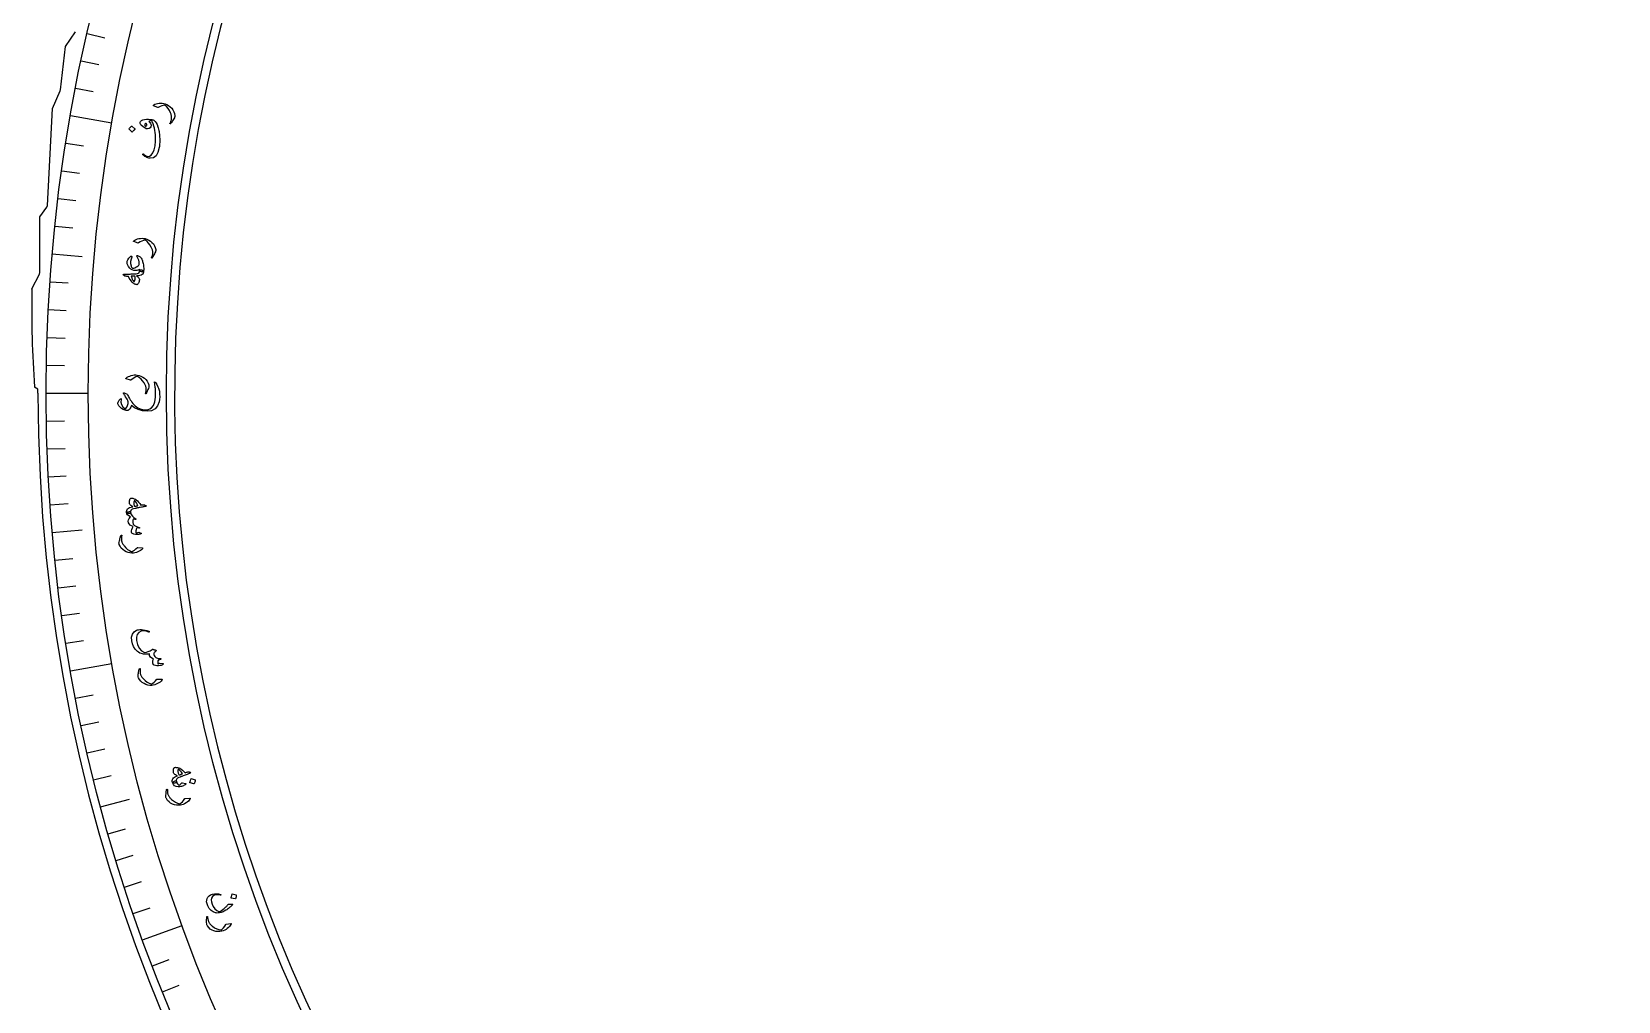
# Model space of a CAD drawing. Header units: millimetres. Extents: x -81 to 81, y -80 to 113.
# Drawn here: x -80.8 to -1.4, y -30.5 to 18.1 of the extents above; entities that cross this region are included whole.
import ezdxf

# ---------------------------------------------------------------- set-up
doc = ezdxf.new("R2010")
doc.units = ezdxf.units.MM
for name, color, linetype in [('CUT_INNER', 6, 'Continuous'), ('CUT_OUTER', 1, 'Continuous'), ('ENGRAVE', 7, 'Continuous'), ('ENGRAVE_FINE', 8, 'Continuous'), ('TEXT', 5, 'Continuous')]:
    doc.layers.add(name, color=color, linetype=linetype)

msp = doc.modelspace()

# ---------------------------------------------------------------- linework, layer by layer
at = {"layer": 'CUT_INNER'}
msp.add_arc((0, -0.0002), 73.6574, 92.270063, 344.882979, dxfattribs=at)
at = {"layer": 'CUT_OUTER'}
for points in [[(-79.3745, 15.1925), (-79.1182, 17.3644), (-79.1177, 17.3678), (-79.1159, 17.3708), (-78.6213, 18.1127)], [(-80.0202, 9.4005), (-79.7644, 14.2629), (-79.7641, 14.2662), (-79.7629, 14.2692), (-79.3855, 15.1511)], [(-80.4106, 6.0303), (-80.4106, 8.8346), (-80.4105, 8.838), (-80.4086, 8.8409), (-80.0501, 9.3184)], [(-80.7985, 5.2196), (-80.797, 5.2229), (-80.4265, 5.9631)], [(-80.5, 0), (-80.4994, 0.1953), (-80.6661, 0.3063), (-80.6689, 0.3084)]]:
    msp.add_lwpolyline(points, dxfattribs=at)
for centre, radius, start, end in [((-79.5235, 15.2101), 0.15, 336.832177, 353.270674), ((-80.17, 9.4084), 0.15, 323.101554, 356.988198), ((-80.5606, 6.0303), 0.15, 333.411155, 0), ((-29.4875, 4.1162), 51.3229, 178.76814, 184.254878), ((0, 0), 80.5, 180, 0)]:
    msp.add_arc(centre, radius, start, end, dxfattribs=at)
at = {"layer": 'ENGRAVE'}
for points in [[(-78.8727, 13.9074), (-76.7972, 13.5414)], [(-79.7847, 6.9803), (-78.2851, 6.8491)], [(-80.0894, 0), (-77.982, 0)], [(-79.7847, -6.9803), (-78.2851, -6.8491)], [(-78.8727, -13.9074), (-76.7972, -13.5414)], [(-77.3605, -20.7287), (-75.9064, -20.3391)], [(-75.2595, -27.3922), (-73.2791, -26.6714)]]:
    msp.add_lwpolyline(points, dxfattribs=at)
for radius in [80.0894, 77.982, 74.068]:
    msp.add_circle((0, 0), radius, dxfattribs=at)
at = {"layer": 'ENGRAVE_FINE'}
for points in [[(-78.0368, 18.0162), (-77.1567, 17.813)], [(-78.3393, 16.6515), (-77.4558, 16.4637)], [(-78.618, 15.2818), (-77.7314, 15.1094)], [(-79.1034, 12.5288), (-78.2113, 12.3875)], [(-79.31, 11.1463), (-78.4156, 11.0206)], [(-79.4925, 9.7604), (-78.596, 9.6504)], [(-79.6507, 8.3716), (-78.7524, 8.2772)], [(-79.8944, 5.5868), (-78.9933, 5.5238)], [(-79.9797, 4.1916), (-79.0777, 4.1443)], [(-80.0407, 2.7951), (-79.138, 2.7636)], [(-80.0773, 1.3978), (-79.1742, 1.382)], [(-80.0773, -1.3978), (-79.1742, -1.382)], [(-80.0407, -2.7951), (-79.138, -2.7636)], [(-79.9797, -4.1916), (-79.0777, -4.1443)], [(-79.8944, -5.5868), (-78.9933, -5.5238)], [(-79.6507, -8.3716), (-78.7524, -8.2772)], [(-79.4925, -9.7604), (-78.596, -9.6504)], [(-79.31, -11.1463), (-78.4156, -11.0206)], [(-79.1034, -12.5288), (-78.2113, -12.3875)], [(-78.618, -15.2818), (-77.7314, -15.1094)], [(-78.3393, -16.6515), (-77.4558, -16.4637)], [(-78.0368, -18.0162), (-77.1567, -17.813)], [(-77.7105, -19.3754), (-76.8341, -19.1569)], [(-76.9869, -22.0756), (-76.1187, -21.8267)], [(-76.5899, -23.4159), (-75.7262, -23.1518)], [(-76.1696, -24.749), (-75.3106, -24.4699)], [(-75.7261, -26.0746), (-74.8721, -25.7805)], [(-74.7699, -28.7015), (-73.9267, -28.3778)], [(-74.2576, -30.002), (-73.4202, -29.6637)]]:
    msp.add_lwpolyline(points, dxfattribs=at)
at = {"layer": 'TEXT'}
for points in [[(-74.7075, 14.4062), (-74.7113, 14.4083), (-74.7142, 14.4104), (-74.7162, 14.4126), (-74.7173, 14.415), (-74.7166, 14.4214), (-74.7124, 14.4284), (-74.7046, 14.4363), (-74.6932, 14.4449), (-74.6374, 14.476), (-74.5752, 14.5001), (-74.5067, 14.5172), (-74.4318, 14.5272), (-74.3525, 14.5309), (-74.2757, 14.5277), (-74.2014, 14.5174), (-74.1297, 14.5002), (-74.0382, 14.4621), (-73.953, 14.4121), (-73.8741, 14.3504), (-73.8015, 14.277), (-73.7389, 14.1939), (-73.6921, 14.1039), (-73.6612, 14.0068), (-73.6461, 13.9026), (-73.6454, 13.8753), (-73.6488, 13.8488), (-73.6564, 13.8231), (-73.6681, 13.7981), (-73.7008, 13.7416), (-73.7308, 13.6907), (-73.7581, 13.6454), (-73.7829, 13.6056), (-73.805, 13.5715), (-73.8244, 13.5433), (-73.8411, 13.521), (-73.8552, 13.5045), (-73.8592, 13.5013), (-73.8631, 13.4992), (-73.8667, 13.4981), (-73.8701, 13.4982), (-73.8743, 13.4994), (-73.8781, 13.5013), (-73.8815, 13.5041), (-73.8844, 13.5076), (-73.8864, 13.5118), (-73.8868, 13.5165), (-73.8857, 13.5218), (-73.883, 13.5277), (-73.866, 13.5634), (-73.851, 13.5977), (-73.8381, 13.6308), (-73.8273, 13.6625), (-73.8185, 13.6931), (-73.8118, 13.723), (-73.807, 13.7522), (-73.8042, 13.7805), (-73.8035, 13.8092), (-73.805, 13.8393), (-73.8086, 13.8708), (-73.8143, 13.9037), (-73.8224, 13.9381), (-73.8329, 13.9739), (-73.8458, 14.0111), (-73.8611, 14.0499), (-73.9131, 14.1605), (-73.9736, 14.2585), (-74.0429, 14.3437), (-74.1208, 14.4163), (-74.1273, 14.4213), (-74.1352, 14.4248), (-74.1445, 14.4269), (-74.1553, 14.4276), (-74.2218, 14.4165), (-74.2978, 14.3935), (-74.3832, 14.3586), (-74.4781, 14.3116), (-74.4839, 14.3098), (-74.4889, 14.3091), (-74.4932, 14.3093), (-74.4967, 14.3106)], [(-75.385, 13.5347), (-75.3802, 13.5799), (-75.3552, 13.6211), (-75.31, 13.6584), (-75.2446, 13.6917), (-75.1627, 13.7169), (-75.0682, 13.7303), (-74.9609, 13.7318), (-74.8409, 13.7215), (-74.7979, 13.7149), (-74.7587, 13.7047), (-74.7233, 13.6909), (-74.6917, 13.6735), (-74.6319, 13.6216), (-74.5785, 13.551), (-74.5316, 13.4617), (-74.4911, 13.3537), (-74.474, 13.2938), (-74.4587, 13.2325), (-74.4452, 13.1696), (-74.4335, 13.1053), (-74.4236, 13.0393), (-74.4155, 12.9715), (-74.4093, 12.902), (-74.4048, 12.8307), (-74.402, 12.7594), (-74.4007, 12.6899), (-74.4008, 12.6223), (-74.4025, 12.5565), (-74.4058, 12.4924), (-74.4109, 12.4299), (-74.4178, 12.369), (-74.4266, 12.3097), (-74.4871, 12.0662), (-74.5812, 11.8952), (-74.7093, 11.7964), (-74.8717, 11.7701), (-74.9078, 11.7743), (-74.9483, 11.7828), (-74.9933, 11.7957), (-75.0427, 11.813), (-75.0962, 11.837), (-75.1471, 11.8666), (-75.1953, 11.9018), (-75.241, 11.9426), (-75.2461, 11.9484), (-75.2493, 11.9548), (-75.2508, 11.9618), (-75.2505, 11.9693), (-75.2483, 11.9763), (-75.2445, 11.9815), (-75.239, 11.9851), (-75.2317, 11.9869), (-75.224, 11.9871), (-75.2171, 11.9857), (-75.211, 11.9828), (-75.2057, 11.9782), (-75.0972, 11.8992), (-74.9994, 11.8632), (-74.9126, 11.87), (-74.8366, 11.9194), (-74.7463, 12.0405), (-74.6786, 12.1995), (-74.6333, 12.3964), (-74.6102, 12.6314), (-74.6075, 12.7358), (-74.6097, 12.8412), (-74.6168, 12.9477), (-74.6286, 13.0552), (-74.6453, 13.1636), (-74.6668, 13.2729), (-74.6932, 13.383), (-74.7244, 13.4939), (-74.7457, 13.5539), (-74.7719, 13.6011), (-74.803, 13.6354), (-74.839, 13.6569), (-74.867, 13.6539), (-74.8936, 13.6462), (-74.9187, 13.6335), (-74.9425, 13.616), (-74.9439, 13.6137), (-74.943, 13.6104), (-74.9396, 13.606), (-74.9339, 13.6007), (-74.8884, 13.5594), (-74.8564, 13.5166), (-74.8378, 13.4723), (-74.8326, 13.4264), (-74.8458, 13.3465), (-74.88, 13.2893), (-74.9353, 13.2547), (-75.0117, 13.2427), (-75.0752, 13.2543), (-75.1492, 13.2893), (-75.2336, 13.3479), (-75.3283, 13.43), (-75.3509, 13.4546), (-75.3679, 13.4803), (-75.3793, 13.507), (-75.385, 13.5347)], [(-75.0682, 13.5031), (-75.0767, 13.5131), (-75.0862, 13.5173), (-75.0968, 13.5156), (-75.1085, 13.5081), (-75.1394, 13.4745), (-75.1512, 13.4421), (-75.1439, 13.4109), (-75.1175, 13.3809), (-75.1087, 13.376), (-75.1005, 13.3738), (-75.0929, 13.3744), (-75.0861, 13.3776), (-75.0608, 13.4053), (-75.0495, 13.4354), (-75.0519, 13.468), (-75.0682, 13.5031)], [(-75.9297, 13.2213), (-75.932, 13.2246), (-75.933, 13.2288), (-75.9327, 13.234), (-75.931, 13.2401), (-75.9059, 13.2808), (-75.8773, 13.3183), (-75.8453, 13.3525), (-75.8099, 13.3836), (-75.8048, 13.3863), (-75.8001, 13.3871), (-75.7957, 13.3858), (-75.7917, 13.3827), (-75.6418, 13.2474), (-75.6384, 13.2428), (-75.6383, 13.2376), (-75.6415, 13.2318), (-75.6479, 13.2254), (-75.6534, 13.2198), (-75.6618, 13.211), (-75.6731, 13.199), (-75.6872, 13.1837), (-75.7042, 13.1648), (-75.7241, 13.1421), (-75.747, 13.1155), (-75.7728, 13.0851), (-75.7769, 13.0812), (-75.7807, 13.0795), (-75.784, 13.0801), (-75.7869, 13.0829)], [(-75.7033, 7.5999), (-75.7073, 7.6016), (-75.7103, 7.6034), (-75.7125, 7.6055), (-75.7139, 7.6078), (-75.7138, 7.6141), (-75.7102, 7.6216), (-75.7031, 7.6301), (-75.6925, 7.6397), (-75.6398, 7.6757), (-75.5801, 7.7053), (-75.5134, 7.7285), (-75.4396, 7.7453), (-75.361, 7.7562), (-75.2842, 7.7598), (-75.2093, 7.7563), (-75.1363, 7.7457), (-75.0418, 7.716), (-74.9524, 7.6739), (-74.8683, 7.6196), (-74.7894, 7.553), (-74.7195, 7.4759), (-74.6648, 7.3905), (-74.6252, 7.2966), (-74.6008, 7.1942), (-74.5976, 7.1671), (-74.5986, 7.1404), (-74.6038, 7.1141), (-74.6132, 7.0881), (-74.6407, 7.029), (-74.6659, 6.9755), (-74.6891, 6.9279), (-74.7101, 6.886), (-74.7291, 6.8501), (-74.7459, 6.8203), (-74.7605, 6.7965), (-74.7731, 6.7788), (-74.7768, 6.7753), (-74.7804, 6.7728), (-74.7839, 6.7714), (-74.7873, 6.7712), (-74.7916, 6.772), (-74.7956, 6.7736), (-74.7992, 6.776), (-74.8024, 6.7793), (-74.8047, 6.7833), (-74.8056, 6.7879), (-74.805, 6.7933), (-74.8029, 6.7994), (-74.7891, 6.8365), (-74.7773, 6.8721), (-74.7674, 6.9061), (-74.7595, 6.9387), (-74.7536, 6.97), (-74.7495, 7.0004), (-74.7474, 7.0298), (-74.7472, 7.0584), (-74.7491, 7.087), (-74.7533, 7.1168), (-74.7597, 7.1479), (-74.7684, 7.1801), (-74.7795, 7.2136), (-74.7932, 7.2483), (-74.8094, 7.2843), (-74.8282, 7.3215), (-74.8899, 7.4269), (-74.9591, 7.519), (-75.0357, 7.5977), (-75.1199, 7.6629), (-75.1268, 7.6673), (-75.135, 7.6701), (-75.1445, 7.6714), (-75.1553, 7.6711), (-75.2205, 7.654), (-75.2941, 7.6243), (-75.3761, 7.5817), (-75.4663, 7.5264), (-75.4719, 7.5241), (-75.4768, 7.5229), (-75.4811, 7.5227), (-75.4847, 7.5237)], [(-75.5077, 6.9042), (-75.3787, 6.8315), (-75.3661, 6.8226), (-75.3559, 6.8142), (-75.3483, 6.8063), (-75.3432, 6.799), (-75.3224, 6.762), (-75.3034, 6.7227), (-75.2861, 6.6811), (-75.2706, 6.6371), (-75.2565, 6.5908), (-75.2436, 6.5425), (-75.2318, 6.492), (-75.2211, 6.4393), (-75.2057, 6.3414), (-75.1982, 6.2553), (-75.1987, 6.1812), (-75.2072, 6.119), (-75.2201, 6.0961), (-75.2429, 6.0821), (-75.2758, 6.077), (-75.3187, 6.0809), (-75.357, 6.0897), (-75.3849, 6.1003), (-75.4025, 6.1125), (-75.4099, 6.1265), (-75.4097, 6.1288), (-75.4095, 6.131), (-75.4093, 6.1332), (-75.4091, 6.1355), (-75.4061, 6.152), (-75.4042, 6.1683), (-75.4035, 6.1844), (-75.4038, 6.2004), (-75.4463, 6.1765), (-75.4925, 6.1592), (-75.5424, 6.1483), (-75.5959, 6.1439), (-75.6907, 6.1503), (-75.7737, 6.1736), (-75.8448, 6.2138), (-75.904, 6.271), (-75.9578, 6.3428), (-75.9979, 6.4121), (-76.0243, 6.479), (-76.037, 6.5433), (-76.031, 6.6109), (-75.9992, 6.6854), (-75.9416, 6.7667), (-75.8581, 6.8545), (-75.8455, 6.8642), (-75.8326, 6.8681), (-75.8193, 6.8663), (-75.8057, 6.8589), (-75.7956, 6.849), (-75.7907, 6.8377), (-75.791, 6.8248), (-75.7965, 6.8104), (-75.8365, 6.7073), (-75.8568, 6.602), (-75.8573, 6.4948), (-75.838, 6.3856), (-75.8237, 6.3418), (-75.8067, 6.3077), (-75.7868, 6.2832), (-75.7642, 6.2685), (-75.7344, 6.2629), (-75.6953, 6.2684), (-75.6468, 6.285), (-75.5888, 6.3127), (-75.5297, 6.3472), (-75.4848, 6.3807), (-75.4541, 6.413), (-75.4376, 6.4443), (-75.4245, 6.5144), (-75.4265, 6.586), (-75.4435, 6.6592), (-75.4756, 6.7342), (-75.5146, 6.8032), (-75.5329, 6.8387), (-75.5428, 6.8667), (-75.5443, 6.8872), (-75.5375, 6.9001), (-75.5301, 6.905), (-75.5227, 6.9072), (-75.5152, 6.907), (-75.5077, 6.9042)], [(-76.2144, 5.9211), (-76.2274, 5.9354), (-76.2283, 5.946), (-76.217, 5.9528), (-76.1936, 5.9558), (-76.1796, 5.9563), (-76.1602, 5.9572), (-76.1354, 5.9585), (-76.1052, 5.9603), (-76.0694, 5.9623), (-76.0276, 5.9644), (-75.9798, 5.9666), (-75.9261, 5.9689), (-75.8734, 5.9712), (-75.8261, 5.9732), (-75.7844, 5.975), (-75.7483, 5.9764), (-75.7178, 5.9776), (-75.693, 5.9786), (-75.6741, 5.9793), (-75.6611, 5.9797), (-75.5784, 5.9848), (-75.5135, 5.9962), (-75.4665, 6.0142), (-75.4373, 6.0386), (-75.4253, 6.0565), (-75.4166, 6.0786), (-75.4112, 6.1049), (-75.4091, 6.1355), (-75.4047, 6.1533), (-75.3948, 6.1664), (-75.3793, 6.1748), (-75.3582, 6.1786), (-75.3332, 6.1785), (-75.3082, 6.1756), (-75.2831, 6.1699), (-75.2579, 6.1614), (-75.2367, 6.1514), (-75.2212, 6.141), (-75.2114, 6.1302), (-75.2072, 6.119), (-75.2125, 6.0606), (-75.2272, 6.0111), (-75.2513, 5.9705), (-75.2849, 5.9388), (-75.3325, 5.9135), (-75.3939, 5.8945), (-75.4693, 5.8815), (-75.5586, 5.8746), (-75.5074, 5.8388), (-75.4676, 5.8033), (-75.4394, 5.7682), (-75.4227, 5.7335), (-75.4179, 5.706), (-75.4176, 5.674), (-75.4219, 5.6376), (-75.4307, 5.5968), (-75.4438, 5.554), (-75.4579, 5.5183), (-75.4733, 5.4898), (-75.4898, 5.4683), (-75.5095, 5.4514), (-75.5296, 5.4408), (-75.5501, 5.4363), (-75.571, 5.4381), (-75.5967, 5.4452), (-75.625, 5.4561), (-75.6558, 5.4709), (-75.6892, 5.4895), (-75.7225, 5.51), (-75.749, 5.5278), (-75.7687, 5.5428), (-75.7815, 5.555), (-75.8324, 5.6215), (-75.8796, 5.6935), (-75.9228, 5.7709), (-75.9622, 5.8539), (-76.0055, 5.8542), (-76.0428, 5.855), (-76.0742, 5.8561), (-76.0996, 5.8576), (-76.1209, 5.8605), (-76.1397, 5.8658), (-76.156, 5.8735), (-76.1699, 5.8835)], [(-75.824, 5.859), (-75.8024, 5.7754), (-75.7732, 5.7036), (-75.7367, 5.6438), (-75.6927, 5.5959), (-75.6864, 5.5925), (-75.6805, 5.5922), (-75.675, 5.595), (-75.6697, 5.601), (-75.6579, 5.6237), (-75.6484, 5.6485), (-75.6411, 5.6755), (-75.636, 5.7046), (-75.6332, 5.7358), (-75.6325, 5.7692), (-75.6341, 5.8047), (-75.6379, 5.8424), (-75.6393, 5.8483), (-75.642, 5.8546), (-75.6462, 5.8613), (-75.6517, 5.8683), (-75.6702, 5.8684), (-75.6895, 5.8681), (-75.7098, 5.8675), (-75.7309, 5.8665), (-75.7529, 5.8652), (-75.7757, 5.8635), (-75.7994, 5.8615), (-75.824, 5.859)], [(-76.0805, 0.7145), (-76.0846, 0.7158), (-76.0878, 0.7174), (-76.0902, 0.7193), (-76.0917, 0.7214), (-76.0922, 0.7278), (-76.0893, 0.7355), (-76.083, 0.7446), (-76.0733, 0.7551), (-76.0241, 0.7958), (-75.9673, 0.8307), (-75.9029, 0.8598), (-75.8311, 0.8832), (-75.7537, 0.9011), (-75.6776, 0.9117), (-75.6027, 0.915), (-75.529, 0.9111), (-75.4322, 0.89), (-75.3394, 0.8562), (-75.2507, 0.8097), (-75.166, 0.7505), (-75.0894, 0.6801), (-75.0272, 0.6), (-74.9794, 0.5101), (-74.9458, 0.4103), (-74.9401, 0.3836), (-74.9387, 0.3569), (-74.9415, 0.3302), (-74.9485, 0.3036), (-74.9705, 0.2421), (-74.9908, 0.1866), (-75.0096, 0.1371), (-75.0268, 0.0935), (-75.0423, 0.056), (-75.0564, 0.0248), (-75.0688, -0.0002), (-75.0797, -0.0189), (-75.0831, -0.0228), (-75.0865, -0.0256), (-75.0899, -0.0273), (-75.0932, -0.0279), (-75.0976, -0.0274), (-75.1017, -0.0262), (-75.1055, -0.0241), (-75.109, -0.0212), (-75.1117, -0.0174), (-75.1129, -0.0128), (-75.1128, -0.0074), (-75.1112, -0.0011), (-75.1009, 0.037), (-75.0924, 0.0735), (-75.0856, 0.1083), (-75.0807, 0.1415), (-75.0776, 0.1732), (-75.0764, 0.2038), (-75.0769, 0.2334), (-75.0793, 0.2618), (-75.0837, 0.2901), (-75.0906, 0.3195), (-75.0998, 0.3498), (-75.1114, 0.3811), (-75.1255, 0.4134), (-75.1423, 0.4468), (-75.1617, 0.4811), (-75.1838, 0.5165), (-75.2548, 0.6159), (-75.332, 0.7013), (-75.4154, 0.7728), (-75.5052, 0.8301), (-75.5125, 0.8338), (-75.5209, 0.8359), (-75.5304, 0.8363), (-75.5412, 0.835), (-75.6046, 0.8121), (-75.6752, 0.7758), (-75.7529, 0.7261), (-75.8378, 0.6627), (-75.8432, 0.66), (-75.848, 0.6583), (-75.8522, 0.6578), (-75.8559, 0.6584)], [(-76.487, -0.5731), (-76.4968, -0.5375), (-76.4965, -0.4988), (-76.486, -0.4569), (-76.4655, -0.4118), (-76.452, -0.3888), (-76.4384, -0.3677), (-76.4246, -0.3485), (-76.4107, -0.331), (-76.3968, -0.3155), (-76.383, -0.3017), (-76.3693, -0.2898), (-76.3558, -0.2798), (-76.3426, -0.2731), (-76.3344, -0.2758), (-76.3312, -0.2878), (-76.3331, -0.3092), (-76.3415, -0.4447), (-76.3114, -0.5701), (-76.2429, -0.6851), (-76.136, -0.7896), (-76.1291, -0.7925), (-76.1219, -0.7923), (-76.1145, -0.789), (-76.1068, -0.7825), (-76.046, -0.6995), (-76.006, -0.6101), (-75.9867, -0.5141), (-75.9882, -0.4115), (-75.9919, -0.3931), (-76.0008, -0.3693), (-76.0147, -0.3402), (-76.0337, -0.3057), (-76.0722, -0.2429), (-76.1061, -0.1874), (-76.1355, -0.1392), (-76.1603, -0.0983), (-76.1806, -0.0647), (-76.1964, -0.0384), (-76.2077, -0.0195), (-76.2144, -0.0079), (-76.2196, 0.0086), (-76.215, 0.0175), (-76.2005, 0.0188), (-76.1762, 0.0124), (-76.1123, -0.012), (-76.0647, -0.0333), (-76.0335, -0.0515), (-76.0185, -0.0665), (-75.9965, -0.113), (-75.9708, -0.162), (-75.9416, -0.2137), (-75.9089, -0.268), (-75.8726, -0.325), (-75.8327, -0.3845), (-75.7892, -0.4466), (-75.7422, -0.5113), (-75.6254, -0.6407), (-75.4887, -0.7381), (-75.3322, -0.8036), (-75.1561, -0.8374), (-75.0604, -0.838), (-74.9717, -0.822), (-74.8898, -0.7895), (-74.8149, -0.7404), (-74.715, -0.619), (-74.6473, -0.4413), (-74.6114, -0.2074), (-74.6069, 0.083), (-74.6096, 0.1279), (-74.6135, 0.1763), (-74.6184, 0.2281), (-74.6244, 0.2834), (-74.6316, 0.3421), (-74.6402, 0.4039), (-74.6501, 0.469), (-74.6613, 0.5372), (-74.6625, 0.549), (-74.6617, 0.5577), (-74.659, 0.5634), (-74.6543, 0.566), (-74.6316, 0.5549), (-74.5973, 0.5108), (-74.5514, 0.4337), (-74.4937, 0.3238), (-74.462, 0.2571), (-74.4384, 0.1988), (-74.4229, 0.1488), (-74.4155, 0.1071), (-74.4037, -0.048), (-74.4018, -0.1888), (-74.4098, -0.3152), (-74.4278, -0.4273), (-74.5067, -0.6395), (-74.6337, -0.7895), (-74.8093, -0.8774), (-75.0338, -0.9029), (-75.27, -0.8803), (-75.4788, -0.8242), (-75.66, -0.7344), (-75.8135, -0.6108), (-75.8491, -0.6924), (-75.8853, -0.7589), (-75.9222, -0.8102), (-75.9598, -0.8464), (-75.975, -0.8563), (-75.9917, -0.8631), (-76.0098, -0.8668), (-76.0294, -0.8675), (-76.0821, -0.8603), (-76.132, -0.8489), (-76.1792, -0.8331), (-76.2236, -0.8131), (-76.3131, -0.7599), (-76.3868, -0.7021), (-76.4448, -0.6398), (-76.487, -0.5731)], [(-75.0938, -5.6345), (-75.0788, -5.6466), (-75.0763, -5.6567), (-75.0864, -5.6651), (-75.109, -5.6715), (-75.1228, -5.6741), (-75.1419, -5.6779), (-75.1662, -5.683), (-75.1958, -5.6893), (-75.2309, -5.6967), (-75.2719, -5.7052), (-75.3187, -5.7146), (-75.3714, -5.7251), (-75.4232, -5.7354), (-75.4696, -5.7447), (-75.5105, -5.7528), (-75.546, -5.7598), (-75.576, -5.7657), (-75.6003, -5.7704), (-75.6188, -5.774), (-75.6317, -5.7765), (-75.7126, -5.7942), (-75.7749, -5.8157), (-75.8185, -5.8408), (-75.8436, -5.8696), (-75.8526, -5.8893), (-75.8577, -5.9126), (-75.8589, -5.9396), (-75.856, -5.9702), (-75.8575, -5.9886), (-75.8653, -6.0032), (-75.8792, -6.0141), (-75.8994, -6.0212), (-75.9241, -6.0252), (-75.9493, -6.0263), (-75.9749, -6.0247), (-76.0011, -6.0202), (-76.0237, -6.0136), (-76.0407, -6.0058), (-76.0521, -5.9966), (-76.058, -5.9861), (-76.0621, -5.927), (-76.0554, -5.8752), (-76.0379, -5.8309), (-76.0097, -5.794), (-75.9666, -5.7615), (-75.9088, -5.7331), (-75.8362, -5.7086), (-75.749, -5.6882), (-75.8051, -5.6605), (-75.8498, -5.6313), (-75.8829, -5.6006), (-75.9046, -5.5685), (-75.9135, -5.5419), (-75.9185, -5.5101), (-75.9196, -5.4733), (-75.9168, -5.4313), (-75.9101, -5.3868), (-75.9012, -5.3493), (-75.8901, -5.3186), (-75.8768, -5.2949), (-75.8597, -5.2754), (-75.8413, -5.2619), (-75.8216, -5.2546), (-75.8007, -5.2535), (-75.7742, -5.2569), (-75.7447, -5.2637), (-75.7121, -5.274), (-75.6765, -5.2877), (-75.6405, -5.3033), (-75.6118, -5.317), (-75.5902, -5.329), (-75.5758, -5.3393), (-75.5158, -5.3976), (-75.4587, -5.4616), (-75.4045, -5.5313), (-75.3532, -5.6068), (-75.3104, -5.6006), (-75.2733, -5.5958), (-75.2421, -5.5922), (-75.2168, -5.5899), (-75.1953, -5.5896), (-75.176, -5.5919), (-75.1587, -5.5969), (-75.1434, -5.6046)], [(-75.489, -5.6327), (-75.523, -5.5535), (-75.5624, -5.4871), (-75.6073, -5.4334), (-75.6578, -5.3925), (-75.6644, -5.39), (-75.6703, -5.3905), (-75.6754, -5.3942), (-75.6798, -5.4008), (-75.6881, -5.425), (-75.6939, -5.4509), (-75.6972, -5.4787), (-75.698, -5.5082), (-75.6962, -5.5396), (-75.6918, -5.5727), (-75.685, -5.6076), (-75.6755, -5.6443), (-75.6733, -5.6499), (-75.6696, -5.6557), (-75.6645, -5.6617), (-75.658, -5.6678), (-75.6397, -5.6651), (-75.6206, -5.6619), (-75.6007, -5.6583), (-75.58, -5.6541), (-75.5584, -5.6495), (-75.5361, -5.6443), (-75.513, -5.6387), (-75.489, -5.6327)], [(-75.3251, -7.0205), (-75.3213, -7.0251), (-75.3219, -7.0309), (-75.3269, -7.038), (-75.3363, -7.0463), (-75.3526, -7.0559), (-75.3764, -7.0642), (-75.4077, -7.0712), (-75.4465, -7.077), (-75.4907, -7.0818), (-75.5341, -7.0835), (-75.5766, -7.082), (-75.6183, -7.0772), (-75.7002, -7.0597), (-75.76, -7.0372), (-75.7976, -7.0098), (-75.813, -6.9775), (-75.8156, -6.8979), (-75.8016, -6.8228), (-75.7711, -6.7522), (-75.724, -6.6861), (-75.8105, -6.6513), (-75.8795, -6.6068), (-75.9309, -6.5529), (-75.9648, -6.4894), (-75.9768, -6.4207), (-75.9653, -6.3492), (-75.9303, -6.275), (-75.8716, -6.198), (-75.95, -6.146), (-76.0072, -6.0933), (-76.0432, -6.04), (-76.058, -5.9861), (-76.0527, -5.9746), (-76.035, -5.9627), (-76.0049, -5.9505), (-75.9625, -5.9378), (-75.9201, -5.9311), (-75.8882, -5.9342), (-75.8669, -5.9473), (-75.856, -5.9702), (-75.8244, -6.0722), (-75.7714, -6.1593), (-75.6973, -6.2316), (-75.6021, -6.2889), (-75.5969, -6.292), (-75.5931, -6.2955), (-75.5906, -6.2994), (-75.5896, -6.3037), (-75.5897, -6.3091), (-75.591, -6.314), (-75.5934, -6.3184), (-75.597, -6.3224), (-75.6089, -6.3255), (-75.6298, -6.3223), (-75.6597, -6.3128), (-75.6986, -6.297), (-75.7252, -6.3242), (-75.7432, -6.3646), (-75.7524, -6.4182), (-75.7528, -6.4848), (-75.7284, -6.5658), (-75.6659, -6.6329), (-75.5653, -6.6861), (-75.4266, -6.7253), (-75.4196, -6.7272), (-75.4144, -6.7298), (-75.4111, -6.7332), (-75.4098, -6.7373), (-75.4097, -6.7437), (-75.4109, -6.7493), (-75.4133, -6.7541), (-75.4169, -6.7583), (-75.4223, -6.7616), (-75.4277, -6.7637), (-75.4333, -6.7648), (-75.4389, -6.7647), (-75.5351, -6.7508), (-75.556, -6.7791), (-75.5737, -6.8124), (-75.588, -6.8509), (-75.599, -6.8944), (-75.6049, -6.9364), (-75.6042, -6.9679), (-75.5967, -6.9888), (-75.5826, -6.9992), (-75.5624, -7.0012), (-75.5342, -6.9965), (-75.4983, -6.9851), (-75.4544, -6.967), (-75.4415, -6.9683), (-75.4156, -6.9776), (-75.3768, -6.995), (-75.3251, -7.0205)], [(-75.2664, -7.7569), (-75.2622, -7.7577), (-75.2589, -7.7589), (-75.2563, -7.7605), (-75.2545, -7.7624), (-75.2533, -7.7686), (-75.2553, -7.7766), (-75.2606, -7.7863), (-75.269, -7.7978), (-75.3133, -7.8436), (-75.3658, -7.8847), (-75.4263, -7.921), (-75.495, -7.9525), (-75.5698, -7.9794), (-75.6441, -7.9989), (-75.7181, -8.011), (-75.7918, -8.0156), (-75.8904, -8.0058), (-75.9865, -7.9826), (-76.0801, -7.946), (-76.171, -7.8958), (-76.2552, -7.833), (-76.326, -7.7585), (-76.3835, -7.6722), (-76.4277, -7.5741), (-76.4361, -7.5475), (-76.4403, -7.5204), (-76.4403, -7.4929), (-76.4361, -7.4651), (-76.4206, -7.4002), (-76.406, -7.3417), (-76.3922, -7.2894), (-76.3794, -7.2434), (-76.3676, -7.2037), (-76.3566, -7.1706), (-76.3466, -7.144), (-76.3375, -7.124), (-76.3345, -7.1197), (-76.3314, -7.1166), (-76.3282, -7.1145), (-76.3249, -7.1137), (-76.3205, -7.1137), (-76.3164, -7.1146), (-76.3124, -7.1164), (-76.3086, -7.119), (-76.3056, -7.1226), (-76.3039, -7.1271), (-76.3035, -7.1327), (-76.3044, -7.1392), (-76.3111, -7.1789), (-76.3161, -7.2168), (-76.3194, -7.2528), (-76.321, -7.2869), (-76.3209, -7.3195), (-76.3191, -7.3508), (-76.3156, -7.3807), (-76.3104, -7.4093), (-76.303, -7.4377), (-76.2932, -7.4668), (-76.2808, -7.4967), (-76.266, -7.5273), (-76.2486, -7.5586), (-76.2283, -7.5906), (-76.2053, -7.6234), (-76.1796, -7.6568), (-76.098, -7.7497), (-76.0117, -7.8274), (-75.9207, -7.8899), (-75.8249, -7.9372), (-75.8172, -7.9401), (-75.8086, -7.9412), (-75.7991, -7.9405), (-75.7886, -7.938), (-75.7282, -7.9078), (-75.6623, -7.8635), (-75.5906, -7.805), (-75.5134, -7.7325), (-75.5083, -7.7292), (-75.5038, -7.727), (-75.4996, -7.726), (-75.4959, -7.7262)], [(-74.2512, -13.5416), (-74.2408, -13.5437), (-74.233, -13.5474), (-74.2278, -13.5527), (-74.2251, -13.5596), (-74.2245, -13.569), (-74.2264, -13.5775), (-74.2307, -13.585), (-74.2376, -13.5915), (-74.2629, -13.6091), (-74.2956, -13.6243), (-74.3356, -13.6372), (-74.3829, -13.6478), (-74.4616, -13.6572), (-74.5381, -13.6562), (-74.6126, -13.6449), (-74.6849, -13.623), (-74.703, -13.6143), (-74.7176, -13.6038), (-74.7289, -13.5915), (-74.7367, -13.5775), (-74.75, -13.5239), (-74.751, -13.4638), (-74.7396, -13.3972), (-74.716, -13.3242), (-74.8028, -13.2818), (-74.8657, -13.2243), (-74.9046, -13.152), (-74.9195, -13.0648), (-74.9667, -13.0701), (-75.0124, -13.0739), (-75.0566, -13.076), (-75.0991, -13.0766), (-75.1403, -13.0757), (-75.1805, -13.0733), (-75.2197, -13.0694), (-75.2578, -13.064), (-75.3277, -13.0482), (-75.3942, -13.022), (-75.4573, -12.9854), (-75.5171, -12.9383), (-75.6253, -12.8224), (-75.7091, -12.6944), (-75.7684, -12.5543), (-75.8032, -12.4022), (-75.8081, -12.2254), (-75.7693, -12.0789), (-75.687, -11.9629), (-75.5613, -11.8774), (-75.5137, -11.861), (-75.4561, -11.8506), (-75.3885, -11.8459), (-75.3108, -11.8472), (-75.2246, -11.8552), (-75.1338, -11.8713), (-75.0382, -11.8955), (-74.9379, -11.9276), (-74.9315, -11.9304), (-74.9266, -11.9343), (-74.9232, -11.9393), (-74.9214, -11.9455), (-74.921, -11.9518), (-74.9218, -11.9575), (-74.9238, -11.9625), (-74.9271, -11.9669), (-74.9324, -11.9703), (-74.9382, -11.9721), (-74.9446, -11.9723), (-74.9516, -11.9708), (-75.0846, -11.9309), (-75.1923, -11.9086), (-75.2746, -11.9039), (-75.3317, -11.9169), (-75.4499, -11.9936), (-75.5281, -12.0974), (-75.5662, -12.2282), (-75.564, -12.3861), (-75.5148, -12.5993), (-75.43, -12.7725), (-75.31, -12.9054), (-75.155, -12.9979), (-75.0661, -12.9821), (-74.9746, -12.9513), (-74.8805, -12.9054), (-74.7839, -12.8446), (-74.7743, -12.8374), (-74.7654, -12.8329), (-74.7571, -12.831), (-74.7496, -12.8319), (-74.7228, -12.8395), (-74.6976, -12.8469), (-74.674, -12.854), (-74.6521, -12.8608), (-74.632, -12.8673), (-74.6142, -12.8736), (-74.5985, -12.8797), (-74.5849, -12.8857), (-74.579, -12.8893), (-74.5761, -12.8938), (-74.5762, -12.8991), (-74.5793, -12.9052), (-74.5819, -12.9085), (-74.5859, -12.9132), (-74.5914, -12.9193), (-74.5984, -12.9267), (-74.6069, -12.9353), (-74.617, -12.9448), (-74.6286, -12.9551), (-74.6418, -12.9662), (-74.6671, -12.9886), (-74.685, -13.0068), (-74.6957, -13.0209), (-74.6991, -13.031), (-74.6939, -13.0894), (-74.6739, -13.1453), (-74.6392, -13.1986), (-74.5898, -13.2492), (-74.5601, -13.2655), (-74.5137, -13.2785), (-74.4508, -13.2882), (-74.3713, -13.2946), (-74.3638, -13.2953), (-74.3571, -13.2978), (-74.3511, -13.3021), (-74.346, -13.3083), (-74.3424, -13.3144), (-74.3404, -13.3204), (-74.3402, -13.3265), (-74.3417, -13.3326), (-74.354, -13.3435), (-74.3795, -13.3513), (-74.4181, -13.3561), (-74.4698, -13.3579), (-74.4892, -13.4074), (-74.4986, -13.4583), (-74.498, -13.5106), (-74.4874, -13.5642), (-74.4714, -13.5605), (-74.4586, -13.5561), (-74.4491, -13.5508), (-74.4429, -13.5446), (-74.4373, -13.5379), (-74.4312, -13.5334), (-74.4248, -13.5311), (-74.4179, -13.531)], [(-74.2944, -14.3369), (-74.2902, -14.3373), (-74.2867, -14.3382), (-74.284, -14.3396), (-74.2821, -14.3413), (-74.2803, -14.3474), (-74.2816, -14.3555), (-74.286, -14.3657), (-74.2934, -14.3778), (-74.3335, -14.4274), (-74.3822, -14.4729), (-74.4393, -14.5144), (-74.505, -14.5518), (-74.577, -14.5852), (-74.6494, -14.6111), (-74.722, -14.6296), (-74.795, -14.6407), (-74.8941, -14.6397), (-74.9919, -14.625), (-75.0883, -14.5967), (-75.1833, -14.5547), (-75.2726, -14.4996), (-75.3497, -14.4315), (-75.4146, -14.3506), (-75.4672, -14.2568), (-75.4779, -14.231), (-75.4845, -14.2044), (-75.4869, -14.177), (-75.4852, -14.1489), (-75.4754, -14.083), (-75.466, -14.0233), (-75.4569, -13.9701), (-75.4482, -13.9231), (-75.4399, -13.8826), (-75.4319, -13.8486), (-75.4242, -13.8213), (-75.4169, -13.8005), (-75.4143, -13.796), (-75.4115, -13.7926), (-75.4085, -13.7903), (-75.4053, -13.7891), (-75.4009, -13.7887), (-75.3967, -13.7893), (-75.3926, -13.7907), (-75.3886, -13.793), (-75.3852, -13.7963), (-75.3832, -13.8007), (-75.3823, -13.8061), (-75.3827, -13.8127), (-75.3858, -13.8529), (-75.3874, -13.891), (-75.3876, -13.9272), (-75.3862, -13.9614), (-75.3832, -13.9938), (-75.3787, -14.0248), (-75.3726, -14.0543), (-75.3648, -14.0824), (-75.355, -14.11), (-75.3426, -14.1381), (-75.3277, -14.1667), (-75.3103, -14.1959), (-75.2902, -14.2256), (-75.2672, -14.2558), (-75.2414, -14.2864), (-75.2128, -14.3174), (-75.1234, -14.4028), (-75.0306, -14.4726), (-74.9344, -14.5268), (-74.8349, -14.5656), (-74.827, -14.5678), (-74.8183, -14.5681), (-74.8089, -14.5666), (-74.7987, -14.5631), (-74.7412, -14.5278), (-74.6793, -14.4778), (-74.6131, -14.4133), (-74.5425, -14.3343), (-74.5378, -14.3305), (-74.5334, -14.3279), (-74.5294, -14.3266), (-74.5257, -14.3265)], [(-72.8691, -18.9978), (-72.8522, -19.0069), (-72.8479, -19.0165), (-72.8564, -19.0265), (-72.8775, -19.0369), (-72.8906, -19.0419), (-72.9086, -19.0491), (-72.9317, -19.0584), (-72.9596, -19.0699), (-72.9929, -19.0836), (-73.0317, -19.0992), (-73.0761, -19.1169), (-73.126, -19.1366), (-73.1751, -19.1561), (-73.2191, -19.1735), (-73.2579, -19.1888), (-73.2916, -19.202), (-73.32, -19.2132), (-73.3431, -19.2222), (-73.3607, -19.2291), (-73.3729, -19.2338), (-73.4493, -19.2658), (-73.5067, -19.298), (-73.5452, -19.3306), (-73.5646, -19.3634), (-73.57, -19.3844), (-73.5709, -19.4082), (-73.5672, -19.435), (-73.5589, -19.4646), (-73.5571, -19.483), (-73.5621, -19.4987), (-73.5739, -19.5119), (-73.5924, -19.5226), (-73.616, -19.5309), (-73.6406, -19.5365), (-73.6661, -19.5395), (-73.6927, -19.5398), (-73.716, -19.5374), (-73.7342, -19.5327), (-73.7471, -19.5257), (-73.7548, -19.5164), (-73.7694, -19.459), (-73.772, -19.4069), (-73.7628, -19.3601), (-73.7416, -19.3188), (-73.705, -19.2791), (-73.6532, -19.2407), (-73.5863, -19.2037), (-73.5041, -19.168), (-73.5643, -19.1508), (-73.6135, -19.13), (-73.6516, -19.1058), (-73.6787, -19.0781), (-73.6922, -19.0535), (-73.7028, -19.0231), (-73.7105, -18.9871), (-73.7153, -18.9453), (-73.7166, -18.9004), (-73.7146, -18.8618), (-73.7092, -18.8297), (-73.7003, -18.804), (-73.687, -18.7817), (-73.6713, -18.7652), (-73.6533, -18.7545), (-73.6329, -18.7496), (-73.6062, -18.7481), (-73.5759, -18.7496), (-73.542, -18.7539), (-73.5045, -18.761), (-73.4664, -18.7698), (-73.4356, -18.7782), (-73.4122, -18.7862), (-73.3962, -18.7937), (-73.3267, -18.8402), (-73.2591, -18.893), (-73.1933, -18.9519), (-73.1293, -19.017), (-73.0883, -19.0033), (-73.0527, -18.9918), (-73.0226, -18.9827), (-72.9981, -18.9759), (-72.9771, -18.9717), (-72.9576, -18.9706), (-72.9397, -18.9724), (-72.9233, -18.9773)], [(-73.2583, -19.0667), (-73.3059, -18.995), (-73.3565, -18.9367), (-73.4104, -18.8919), (-73.4674, -18.8607), (-73.4744, -18.8594), (-73.48, -18.861), (-73.4844, -18.8655), (-73.4875, -18.8728), (-73.4914, -18.8981), (-73.4925, -18.9247), (-73.4907, -18.9526), (-73.4862, -18.9818), (-73.4788, -19.0123), (-73.4686, -19.0441), (-73.4555, -19.0772), (-73.4397, -19.1116), (-73.4365, -19.1168), (-73.4318, -19.1218), (-73.4257, -19.1268), (-73.4182, -19.1316), (-73.4007, -19.1257), (-73.3825, -19.1191), (-73.3636, -19.1119), (-73.3439, -19.1041), (-73.3236, -19.0957), (-73.3025, -19.0867), (-73.2808, -19.077), (-73.2583, -19.0667)], [(-72.891, -20.3004), (-72.8867, -20.3006), (-72.8832, -20.3012), (-72.8804, -20.3023), (-72.8783, -20.3039), (-72.8761, -20.3098), (-72.8767, -20.318), (-72.8803, -20.3285), (-72.8867, -20.3412), (-72.9226, -20.3938), (-72.9674, -20.4431), (-73.021, -20.4891), (-73.0835, -20.5318), (-73.1526, -20.5708), (-73.2226, -20.6025), (-73.2935, -20.6268), (-73.3653, -20.6438), (-73.4642, -20.6508), (-73.5629, -20.6441), (-73.6613, -20.6236), (-73.7594, -20.5895), (-73.8528, -20.5418), (-73.9352, -20.4802), (-74.0064, -20.4048), (-74.0664, -20.3155), (-74.0792, -20.2907), (-74.0879, -20.2647), (-74.0926, -20.2376), (-74.0931, -20.2094), (-74.0887, -20.1429), (-74.0841, -20.0827), (-74.0794, -20.0289), (-74.0745, -19.9814), (-74.0694, -19.9403), (-74.0642, -19.9058), (-74.0588, -19.8779), (-74.0532, -19.8566), (-74.051, -19.8519), (-74.0485, -19.8483), (-74.0457, -19.8458), (-74.0425, -19.8444), (-74.0382, -19.8436), (-74.034, -19.8438), (-74.0297, -19.8449), (-74.0256, -19.8469), (-74.022, -19.8499), (-74.0195, -19.8541), (-74.0182, -19.8595), (-74.0181, -19.866), (-74.018, -19.9063), (-74.0165, -19.9445), (-74.0137, -19.9806), (-74.0096, -20.0145), (-74.004, -20.0466), (-73.997, -20.0771), (-73.9885, -20.106), (-73.9785, -20.1334), (-73.9665, -20.1601), (-73.9519, -20.1871), (-73.9347, -20.2145), (-73.9149, -20.2422), (-73.8925, -20.2701), (-73.8672, -20.2983), (-73.839, -20.3267), (-73.8079, -20.3554), (-73.712, -20.4332), (-73.6138, -20.4953), (-73.5135, -20.5416), (-73.4112, -20.5721), (-73.4032, -20.5737), (-73.3945, -20.5733), (-73.3852, -20.571), (-73.3753, -20.5668), (-73.3208, -20.5269), (-73.2633, -20.4721), (-73.2025, -20.4024), (-73.1385, -20.3179), (-73.1341, -20.3138), (-73.13, -20.3109), (-73.126, -20.3092), (-73.1224, -20.3088)], [(-73.2609, -19.5254), (-73.1098, -19.5502), (-73.0926, -19.5552), (-73.0847, -19.5632), (-73.0863, -19.5744), (-73.0972, -19.5886), (-73.133, -19.6192), (-73.1718, -19.6459), (-73.2136, -19.6687), (-73.2582, -19.6877), (-73.3061, -19.7028), (-73.3576, -19.7139), (-73.4126, -19.7209), (-73.4711, -19.7239), (-73.5741, -19.7128), (-73.6557, -19.6745), (-73.7159, -19.609), (-73.7548, -19.5164), (-73.7508, -19.5035), (-73.7329, -19.4867), (-73.7013, -19.4659), (-73.6559, -19.4412), (-73.6308, -19.4309), (-73.6093, -19.426), (-73.5913, -19.4263), (-73.5768, -19.432), (-73.5703, -19.4379), (-73.5652, -19.4453), (-73.5614, -19.4542), (-73.5589, -19.4646), (-73.541, -19.5245), (-73.5148, -19.5738), (-73.4803, -19.6123), (-73.4376, -19.6402), (-73.4346, -19.6411), (-73.4311, -19.6408), (-73.427, -19.6391), (-73.4224, -19.6361), (-73.394, -19.6193), (-73.3661, -19.5983), (-73.3387, -19.5731), (-73.3119, -19.5437), (-73.3015, -19.5336), (-73.2895, -19.5272), (-73.276, -19.5245), (-73.2609, -19.5254)], [(-72.6313, -19.3784), (-72.6279, -19.3803), (-72.6253, -19.3837), (-72.6234, -19.3884), (-72.6224, -19.3945), (-72.6283, -19.4409), (-72.6387, -19.486), (-72.6535, -19.5297), (-72.6727, -19.572), (-72.6761, -19.5765), (-72.6801, -19.5792), (-72.6845, -19.58), (-72.6895, -19.5788), (-72.882, -19.5217), (-72.887, -19.519), (-72.8892, -19.5144), (-72.8888, -19.5079), (-72.8856, -19.4995), (-72.8829, -19.4923), (-72.8789, -19.4809), (-72.8737, -19.4655), (-72.8673, -19.446), (-72.8597, -19.4221), (-72.851, -19.3936), (-72.8412, -19.3604), (-72.8302, -19.3227), (-72.8281, -19.3175), (-72.8254, -19.3145), (-72.8221, -19.3136), (-72.8183, -19.3149)], [(-70.7552, -25.6399), (-70.7845, -25.6704), (-70.8157, -25.701), (-70.8485, -25.7317), (-70.8832, -25.7625), (-70.92, -25.7931), (-70.9592, -25.8235), (-71.001, -25.8536), (-71.0452, -25.8834), (-71.0899, -25.9115), (-71.135, -25.937), (-71.1806, -25.9601), (-71.2266, -25.9806), (-71.2733, -25.9987), (-71.3207, -26.0143), (-71.3688, -26.0275), (-71.4177, -26.0383), (-71.4704, -26.0458), (-71.5207, -26.0482), (-71.5687, -26.0456), (-71.6143, -26.0378), (-71.727, -25.9958), (-71.8277, -25.9231), (-71.9162, -25.8196), (-71.9925, -25.6854), (-72.0319, -25.5827), (-72.0505, -25.487), (-72.0482, -25.3984), (-72.0251, -25.317), (-71.9831, -25.2472), (-71.9256, -25.1891), (-71.8526, -25.1428), (-71.7643, -25.1082), (-71.6652, -25.0871), (-71.5651, -25.0808), (-71.4641, -25.0893), (-71.3619, -25.1125), (-71.3494, -25.1174), (-71.3413, -25.1236), (-71.3375, -25.1311), (-71.338, -25.1397), (-71.3422, -25.1491), (-71.3508, -25.1543), (-71.3638, -25.1555), (-71.3812, -25.1526), (-71.505, -25.1372), (-71.609, -25.1445), (-71.6934, -25.1747), (-71.7581, -25.2279), (-71.8001, -25.2985), (-71.8178, -25.3837), (-71.8111, -25.4834), (-71.78, -25.5976), (-71.7189, -25.7272), (-71.6408, -25.834), (-71.5459, -25.9182), (-71.4343, -25.9796), (-71.4308, -25.9804), (-71.4263, -25.9802), (-71.4205, -25.9791), (-71.4137, -25.9769), (-71.3618, -25.9545), (-71.3041, -25.9208), (-71.2407, -25.8758), (-71.1715, -25.8194), (-71.1372, -25.7894), (-71.1056, -25.7609), (-71.0765, -25.734), (-71.05, -25.7086), (-71.0263, -25.6846), (-71.0055, -25.6621), (-70.9876, -25.6409), (-70.9727, -25.6211), (-70.9647, -25.6114), (-70.9565, -25.6045), (-70.9482, -25.6006), (-70.9397, -25.5997), (-70.7603, -25.6061), (-70.749, -25.6087), (-70.7444, -25.6152), (-70.7465, -25.6256), (-70.7552, -25.6399)], [(-70.5768, -25.1378), (-70.5732, -25.1395), (-70.5703, -25.1426), (-70.5681, -25.1471), (-70.5665, -25.153), (-70.5687, -25.1997), (-70.5754, -25.2453), (-70.5866, -25.29), (-70.6024, -25.3336), (-70.6055, -25.3384), (-70.6092, -25.3413), (-70.6136, -25.3425), (-70.6186, -25.3418), (-70.815, -25.3008), (-70.8202, -25.2985), (-70.8228, -25.2941), (-70.8229, -25.2876), (-70.8204, -25.2791), (-70.8183, -25.2716), (-70.8152, -25.26), (-70.8113, -25.2443), (-70.8064, -25.2243), (-70.8008, -25.2), (-70.7944, -25.1709), (-70.7872, -25.1372), (-70.7794, -25.0988), (-70.7777, -25.0935), (-70.7752, -25.0902), (-70.7721, -25.0891), (-70.7681, -25.0901)], [(-70.8431, -26.5792), (-70.8389, -26.579), (-70.8353, -26.5793), (-70.8324, -26.5801), (-70.8302, -26.5816), (-70.8275, -26.5873), (-70.8274, -26.5955), (-70.83, -26.6062), (-70.8353, -26.6194), (-70.8665, -26.675), (-70.9069, -26.728), (-70.9562, -26.7785), (-71.0147, -26.8264), (-71.0802, -26.8713), (-71.1471, -26.909), (-71.2157, -26.9395), (-71.2857, -26.9627), (-71.3836, -26.9782), (-71.4825, -26.9801), (-71.5823, -26.9684), (-71.683, -26.9429), (-71.7803, -26.9035), (-71.8677, -26.8493), (-71.9452, -26.7804), (-72.0128, -26.6967), (-72.0277, -26.6731), (-72.0386, -26.648), (-72.0456, -26.6214), (-72.0486, -26.5934), (-72.05, -26.5267), (-72.0507, -26.4664), (-72.0507, -26.4123), (-72.0499, -26.3645), (-72.0485, -26.3232), (-72.0463, -26.2884), (-72.0434, -26.2602), (-72.0397, -26.2384), (-72.0378, -26.2336), (-72.0356, -26.2297), (-72.0331, -26.227), (-72.0301, -26.2253), (-72.0258, -26.2242), (-72.0216, -26.224), (-72.0173, -26.2247), (-72.0129, -26.2263), (-72.0091, -26.229), (-72.0063, -26.233), (-72.0045, -26.2382), (-72.0038, -26.2448), (-72.0002, -26.2849), (-71.9954, -26.3228), (-71.9895, -26.3585), (-71.9824, -26.3919), (-71.9741, -26.4234), (-71.9644, -26.4532), (-71.9534, -26.4812), (-71.9411, -26.5076), (-71.9268, -26.5332), (-71.9099, -26.5588), (-71.8904, -26.5846), (-71.8683, -26.6104), (-71.8434, -26.6363), (-71.8158, -26.6622), (-71.7852, -26.6881), (-71.7518, -26.7139), (-71.6494, -26.7831), (-71.5462, -26.8363), (-71.4423, -26.8737), (-71.3377, -26.8952), (-71.3295, -26.8961), (-71.3209, -26.895), (-71.3119, -26.8918), (-71.3024, -26.8868), (-71.2516, -26.8423), (-71.199, -26.7827), (-71.1446, -26.708), (-71.0882, -26.6182), (-71.0842, -26.6137), (-71.0803, -26.6105), (-71.0765, -26.6085), (-71.0729, -26.6077)]]:
    msp.add_lwpolyline(points, close=True, dxfattribs=at)

doc.saveas('drawing.dxf')
